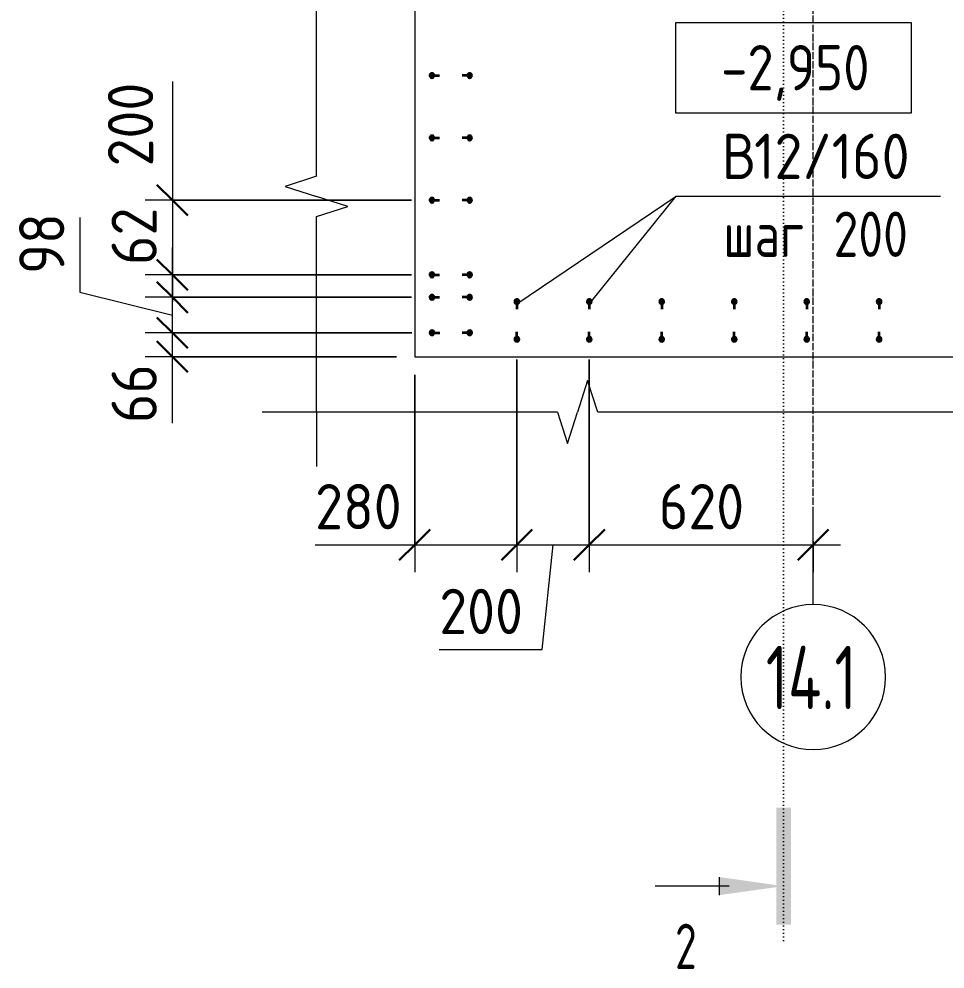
# Model space of a CAD drawing. Header units: millimetres. Extents: x -39709 to 12452, y -4989 to 80275.
# Drawn here: x -10276 to -7720, y 75360 to 77982 of the extents above; entities that cross this region are included whole.
import ezdxf

# ---------------------------------------------------------------- set-up
doc = ezdxf.new("R2010")
doc.units = ezdxf.units.MM
doc.linetypes.add('02 Штрихпунктирная _20 мм_', pattern=[25, 20, -2.5, 0, -2.5])
doc.linetypes.add('04 Пунктир 10мм', pattern=[10, 0, -10])
for name, color, linetype, lineweight in [('AA_Dim', 7, 'Continuous', 9), ('AA_Dim-50', 7, 'Continuous', 9), ('AA_Oformlenie', 7, 'Continuous', 9), ('AA_Razrez', 7, 'Continuous', 9), ('AA_Vinoska', 7, 'Continuous', 9), ('AA_Visotnaya otmetka', 7, 'Continuous', 9), ('KR_Armatura', 7, 'Continuous', 20), ('KR_Armatura_Tonkie', 7, 'Continuous', 20), ('KR_Fundament', 7, 'Continuous', 20), ('Оси', 7, 'Continuous', 9)]:
    doc.layers.add(name, color=color, linetype=linetype, lineweight=lineweight)
doc.styles.add('ISOCPEUR', font='isocpeur.TTF', dxfattribs={"width": 0.7, "height": 175})
doc.styles.add('ISOCPEUR_1', font='isocpeur.TTF', dxfattribs={"width": 0.85, "height": 125})
doc.styles.add('ISOCPEUR_3', font='isocpeur.TTF', dxfattribs={"width": 0.7, "height": 125})
doc.styles.add('ISOCPEUR_4', font='isocpeur.TTF', dxfattribs={"width": 0.9, "height": 125})
doc.styles.add('ISOCPEUR_5', font='isocpeur.TTF', dxfattribs={"width": 0.8, "height": 125})
doc.dimstyles.new('00_Точн_3_знака__прозр_', dxfattribs={"dimscale": 304.8, "dimtxt": 125.344371, "dimasz": 0.278871, "dimexe": 0.246063, "dimexo": 0.164042, "dimgap": 0.016404, "dimtad": 1, "dimdec": 3, "dimrnd": 0.001, "dimdsep": 46, "dimtxsty": 'ISOCPEUR_4', "dimblk1": 'OBLIQUE', "dimblk2": 'OBLIQUE', "dimsah": 1, "dimcen": 0.09, "dimdle": 0.246063, "dimazin": 0, "dimtfac": 1, "dimtdec": 4, "dimtix": 1, "dimtmove": 1, "dimatfit": 3, "dimfxl": 1, "dimtvp": 1, "dimtolj": 1, "dimtzin": 0, "dimlwd": 18, "dimlwe": 18, "dimarcsym": 2})
doc.dimstyles.new('05_Округл_50мм__непрозр_', dxfattribs={"dimscale": 304.8, "dimtxt": 125.344371, "dimasz": 0.278871, "dimexe": 0.246063, "dimexo": 0.164042, "dimgap": 0.049213, "dimtad": 1, "dimdec": 0, "dimrnd": 50, "dimdsep": 46, "dimtxsty": 'ISOCPEUR_4', "dimblk1": 'OBLIQUE', "dimblk2": 'OBLIQUE', "dimsah": 1, "dimcen": 0.09, "dimdle": 0.246063, "dimazin": 0, "dimtfac": 1, "dimtdec": 4, "dimtix": 1, "dimtmove": 1, "dimatfit": 3, "dimfxl": 1, "dimtvp": 1, "dimtfill": 1, "dimtolj": 1, "dimtzin": 0, "dimlwd": 18, "dimlwe": 18, "dimarcsym": 2})
doc.dimstyles.new('05_Округл_5мм__прозр_', dxfattribs={"dimscale": 304.8, "dimtxt": 125.344371, "dimasz": 0.278871, "dimexe": 0.246063, "dimexo": 0.164042, "dimgap": 0.016404, "dimtad": 1, "dimdec": 0, "dimrnd": 5, "dimdsep": 46, "dimtxsty": 'ISOCPEUR_4', "dimblk1": 'OBLIQUE', "dimblk2": 'OBLIQUE', "dimsah": 1, "dimcen": 0.09, "dimdle": 0.246063, "dimazin": 0, "dimtfac": 1, "dimtdec": 4, "dimtix": 1, "dimtmove": 1, "dimatfit": 3, "dimfxl": 1, "dimtvp": 1, "dimtolj": 1, "dimtzin": 0, "dimlwd": 18, "dimlwe": 18, "dimarcsym": 2})
doc.dimstyles.new('05_Округл_5мм__прозр__1', dxfattribs={"dimscale": 304.8, "dimtxt": 125.344371, "dimasz": 0.278871, "dimexe": 0.246063, "dimexo": 0.164042, "dimgap": 0.016404, "dimtad": 1, "dimdec": 0, "dimrnd": 5, "dimdsep": 46, "dimtxsty": 'ISOCPEUR_4', "dimblk1": 'OBLIQUE', "dimblk2": 'OBLIQUE', "dimsah": 1, "dimcen": 0.09, "dimdle": 0.246063, "dimazin": 0, "dimtfac": 1, "dimtdec": 4, "dimtix": 1, "dimtmove": 0, "dimatfit": 3, "dimfxl": 1, "dimtvp": 1, "dimtolj": 1, "dimtzin": 0, "dimlwd": 18, "dimlwe": 18, "dimarcsym": 2})

# ---------------------------------------------------------------- blocks, each defined once
blk = doc.blocks.new('265_Выпуск П одной длины _НесАрм_РабПлоск_ - В1 _d12_ t250-4071037-Схема расположения арматурных выпусков вундаментной плиты  в_о 14_1-К1')
at = {"layer": 'KR_Armatura_Tonkie', "lineweight": 35}
for points in [[(0, 0), (-1.5, 3.9), (-1.8, 4.2), (-4.4, 5.8), (-7.6, 5.8), (-10.2, 4.2), (-11.8, 1.6), (-12, 0), (-11.2, -3), (-9, -5.2), (-6, -6), (-3, -5.2), (-1.5, -3.8), (-0.2, -1.6)], [(103.8, 1.6), (103.2, 3), (101, 5.2), (98, 6), (95, 5.2), (92.8, 3), (92.2, 1.6), (92.2, -1.6), (93.7, -3.9), (95, -5.2), (98, -6), (99.6, -5.8), (102.2, -4.2), (103.8, -1.6)]]:
    blk.add_hatch(color=256, dxfattribs=at).paths.add_polyline_path(points)
at = {"layer": 'KR_Armatura'}
for centre in [(-6, 0), (98, 0)]:
    blk.add_circle(centre, 6, dxfattribs=at)
at = {"layer": 'KR_Armatura_Tonkie', "lineweight": 35}
for p, q in [((0, 0), (15, 0)), ((92, 0), (77, 0))]:
    blk.add_line(p, q, dxfattribs=at)
for centre, start, end in [((-6, 0), 360, 180), ((-6, 0), 180, 360), ((98, 0), 360, 180), ((98, 0), 180, 360)]:
    blk.add_arc(centre, 6, start, end, dxfattribs=at)
blk = doc.blocks.new('265_Выпуск П одной длины _НесАрм_РабПлоск_ - В1 _d12_ t250-V2-Схема расположения арматурных выпусков вундаментной плиты  в_о 14_1-К1')
at = {"layer": 'KR_Armatura_Tonkie', "lineweight": 35}
for points in [[(-6, 6), (-9, 5.2), (-10.2, 4.2), (-11.8, 1.6), (-12, 0), (-11.2, -3), (-9, -5.2), (-6, -6), (-2.3, -4.7), (-1.8, -4.2), (-0.2, -1.6), (0, 0), (-0.8, 3), (-2.3, 4.6), (-4.4, 5.8)], [(98, 6), (95, 5.2), (92.8, 3), (92.2, 1.6), (92.2, -1.6), (92.8, -3), (95, -5.2), (98, -6), (99.6, -5.8), (102.2, -4.2), (103.8, -1.6), (103.8, 1.6), (103.2, 3), (101, 5.2), (99.6, 5.8)]]:
    blk.add_hatch(color=256, dxfattribs=at).paths.add_polyline_path(points)
at = {"layer": 'KR_Armatura'}
for centre in [(-6, 0), (98, 0)]:
    blk.add_circle(centre, 6, dxfattribs=at)
at = {"layer": 'KR_Armatura_Tonkie', "lineweight": 35}
for p, q in [((0, 0), (15, 0)), ((92, 0), (77, 0))]:
    blk.add_line(p, q, dxfattribs=at)
for centre, start, end in [((-6, 0), 360, 180), ((-6, 0), 180, 360), ((98, 0), 360, 180), ((98, 0), 180, 360)]:
    blk.add_arc(centre, 6, start, end, dxfattribs=at)
blk = doc.blocks.new('011_Прямоугольник обрыва _ЭлУзла_ - 011_Прямоугольник обрыва _ЭлУзла_-4164716-Схема расположения арматурных выпусков вундаментной плиты  в_о 14_1-К1')
at = {"layer": 'AA_Oformlenie'}
for p, q in [((0, -538.1), (0, 0)), ((0, 0), (665.3, 0)), ((776.6, 0), (2105.8, 0)), ((2217.1, 0), (2881.1, 0)), ((2881.1, 0), (2881.1, -538.1)), ((0, -1726.9), (0, -649.4)), ((2881.1, -649.4), (2881.1, -1726.9)), ((0, -2377.6), (0, -1838.2)), ((2881.1, -1838.2), (2881.1, -2377.6)), ((665.3, -2377.6), (0, -2377.6)), ((2105.8, -2377.6), (776.6, -2377.6)), ((2881.1, -2377.6), (2217.1, -2377.6))]:
    blk.add_line(p, q, dxfattribs=at)
blk = doc.blocks.new('Ось сетки - d_4мм-2765513-Схема расположения арматурных выпусков вундаментной плиты  в_о 14_1-К1')
at = {"layer": 'Оси'}
for start, end in [(360, 180), (360, 180), (180, 360), (180, 360)]:
    blk.add_arc((0, 0), 4, start, end, dxfattribs=at)
blk = doc.blocks.new('Разрез - Номер узла_ сзади-394133-Схема расположения арматурных выпусков вундаментной плиты  в_о 14_1-К1')
at = {"layer": 'AA_Razrez'}
for points in [[(7.329, 0.404), (7.329, -0.394), (0.873, -0.394), (0.873, 0.404)], [(3.497, -3.533), (2.503, -3.533), (3, 0)]]:
    blk.add_hatch(color=256, dxfattribs=at).paths.add_polyline_path(points)
for p, q in [((3, -3), (3, -7.096)), ((2.503, -3.533), (3.497, -3.533))]:
    blk.add_line(p, q, dxfattribs=at)
blk = doc.blocks.new('Высотные отметки - Рамка вверх-400294-Схема расположения арматурных выпусков вундаментной плиты  в_о 14_1-К1')
at = {"layer": 'AA_Vinoska'}
for p, q in [((-13, 0), (-13, 5)), ((-13, 5), (0, 5)), ((0, 5), (0, 0)), ((0, 0), (-13, 0))]:
    blk.add_line(p, q, dxfattribs=at)
blk = doc.blocks.new('DIMBLOCK44-Схема расположения арматурных выпусков вундаментной плиты  в_о 14_1-К1')
at = {"layer": 'AA_Dim-50', "lineweight": 30}
for p, q in [((-9852.9, 77116), (-9895.4, 77158.5)), ((-9852.9, 77116), (-9810.4, 77073.5)), ((-9852.9, 77050), (-9895.4, 77092.5)), ((-9852.9, 77050), (-9810.4, 77007.5))]:
    blk.add_line(p, q, dxfattribs=at)
at = {"layer": 'AA_Dim-50', "lineweight": 18}
for p, q in [((-9191.9, 77116), (-9927.9, 77116)), ((-9852.9, 76975), (-9852.9, 77116)), ((-9852.9, 77116), (-9191.9, 77116)), ((-9852.9, 77072.8), (-9852.9, 77083)), ((-9852.9, 76866.7), (-9852.9, 77072.8)), ((-9233.9, 77050), (-9927.9, 77050)), ((-9852.9, 77050), (-9233.9, 77050))]:
    blk.add_line(p, q, dxfattribs=at)
at = {"layer": 'AA_Dim-50', "color": 0, "lineweight": 18, "insert": (-10020.8, 76866.7), "char_height": 125, "width": 187.307, "attachment_point": 1, "rotation": 90, "line_spacing_factor": 1.135194, "style": 'ISOCPEUR_4'}
blk.add_mtext('66', dxfattribs=at)
blk = doc.blocks.new('_Oblique')
at = {"color": 0, "linetype": 'ByBlock', "lineweight": -2}
blk.add_line((-0.5, -0.5), (0.5, 0.5), dxfattribs=at)
blk = doc.blocks.new('DIMBLOCK45-Схема расположения арматурных выпусков вундаментной плиты  в_о 14_1-К1')
at = {"layer": 'AA_Dim-50', "lineweight": 18}
for p, q in [((-10107.9, 77434.3), (-10107.9, 77228.2)), ((-10107.9, 77228.2), (-9852.9, 77165)), ((-9192.3, 77214), (-9927.9, 77214)), ((-9852.9, 77116), (-9852.9, 77214)), ((-9852.9, 77214), (-9192.3, 77214)), ((-9191.9, 77116), (-9927.9, 77116)), ((-9852.9, 77116), (-9191.9, 77116))]:
    blk.add_line(p, q, dxfattribs=at)
at = {"layer": 'AA_Dim-50', "lineweight": 30}
for p, q in [((-9852.9, 77214), (-9895.4, 77256.5)), ((-9852.9, 77214), (-9810.4, 77171.5)), ((-9852.9, 77116), (-9895.4, 77158.5)), ((-9852.9, 77116), (-9810.4, 77073.5))]:
    blk.add_line(p, q, dxfattribs=at)
at = {"layer": 'AA_Dim-50', "color": 0, "lineweight": 18, "insert": (-10275.8, 77278.2), "char_height": 125, "width": 187.307, "attachment_point": 1, "rotation": 90, "line_spacing_factor": 1.135194, "style": 'ISOCPEUR_4'}
blk.add_mtext('98', dxfattribs=at)
blk = doc.blocks.new('DIMBLOCK46-Схема расположения арматурных выпусков вундаментной плиты  в_о 14_1-К1')
at = {"layer": 'AA_Dim-50', "lineweight": 18}
for p, q in [((-9852.9, 77459.2), (-9852.9, 77253.1)), ((-9852.9, 77214), (-9852.9, 77351)), ((-9192.3, 77276), (-9927.9, 77276)), ((-9852.9, 77276), (-9192.3, 77276)), ((-9852.9, 77253.1), (-9852.9, 77245)), ((-9192.3, 77214), (-9927.9, 77214)), ((-9852.9, 77214), (-9192.3, 77214))]:
    blk.add_line(p, q, dxfattribs=at)
at = {"layer": 'AA_Dim-50', "lineweight": 30}
for p, q in [((-9852.9, 77276), (-9895.4, 77318.5)), ((-9852.9, 77276), (-9810.4, 77233.5)), ((-9852.9, 77214), (-9895.4, 77256.5)), ((-9852.9, 77214), (-9810.4, 77171.5))]:
    blk.add_line(p, q, dxfattribs=at)
at = {"layer": 'AA_Dim-50', "color": 0, "lineweight": 18, "insert": (-10020.8, 77303.1), "char_height": 125, "width": 187.307, "attachment_point": 1, "rotation": 90, "line_spacing_factor": 1.135194, "style": 'ISOCPEUR_4'}
blk.add_mtext('62', dxfattribs=at)
blk = doc.blocks.new('DIMBLOCK47-Схема расположения арматурных выпусков вундаментной плиты  в_о 14_1-К1')
at = {"layer": 'AA_Dim-50', "lineweight": 18}
for p, q in [((-9852.9, 77809.5), (-9852.9, 77525.3)), ((-9852.9, 77557), (-9852.9, 77201)), ((-9852.9, 77525.3), (-9852.9, 77379)), ((-9192.3, 77482), (-9927.9, 77482)), ((-9852.9, 77482), (-9192.3, 77482)), ((-9192.3, 77276), (-9927.9, 77276)), ((-9852.9, 77276), (-9192.3, 77276))]:
    blk.add_line(p, q, dxfattribs=at)
at = {"layer": 'AA_Dim-50', "lineweight": 30}
for p, q in [((-9852.9, 77482), (-9895.4, 77524.5)), ((-9852.9, 77482), (-9810.4, 77439.5)), ((-9852.9, 77276), (-9895.4, 77318.5)), ((-9852.9, 77276), (-9810.4, 77233.5))]:
    blk.add_line(p, q, dxfattribs=at)
at = {"layer": 'AA_Dim-50', "color": 0, "lineweight": 18, "insert": (-10030.8, 77575.3), "char_height": 125, "width": 280.961, "attachment_point": 1, "rotation": 90, "line_spacing_factor": 1.135194, "style": 'ISOCPEUR_4', "bg_fill": 3, "box_fill_scale": 1.25, "bg_fill_color": 256, "bg_fill_true_color": 13158600, "bg_fill_transparency": 0}
blk.add_mtext('200', dxfattribs=at)
blk = doc.blocks.new('DIMBLOCK48-Схема расположения арматурных выпусков вундаментной плиты  в_о 14_1-К1')
at = {"layer": 'AA_Dim-50', "lineweight": 18}
for p, q in [((-8901.9, 77042), (-8901.9, 76455.8)), ((-8901.9, 76530.8), (-8901.9, 77042)), ((-9183.9, 77000), (-9183.9, 76455.8)), ((-9183.9, 76530.8), (-9183.9, 77000)), ((-9458.8, 76530.8), (-9174.6, 76530.8)), ((-9258.9, 76530.8), (-8901.9, 76530.8)), ((-9174.6, 76530.8), (-9042.9, 76530.8))]:
    blk.add_line(p, q, dxfattribs=at)
at = {"layer": 'AA_Dim-50', "lineweight": 30}
for p, q in [((-9183.9, 76530.8), (-9141.4, 76573.3)), ((-8901.9, 76530.8), (-8859.4, 76573.3)), ((-9183.9, 76530.8), (-9226.4, 76488.3)), ((-8901.9, 76530.8), (-8944.4, 76488.3))]:
    blk.add_line(p, q, dxfattribs=at)
at = {"layer": 'AA_Dim-50', "color": 0, "lineweight": 18, "insert": (-9458.8, 76698.7), "char_height": 125, "width": 280.961, "attachment_point": 1, "line_spacing_factor": 1.135194, "style": 'ISOCPEUR_4'}
blk.add_mtext('280', dxfattribs=at)
blk = doc.blocks.new('DIMBLOCK49-Схема расположения арматурных выпусков вундаментной плиты  в_о 14_1-К1')
at = {"layer": 'AA_Dim-50', "lineweight": 18}
for p, q in [((-8901.9, 77042), (-8901.9, 76455.8)), ((-8901.9, 76530.8), (-8901.9, 77042)), ((-8701.9, 77042), (-8701.9, 76455.8)), ((-8701.9, 76530.8), (-8701.9, 77042)), ((-8901.9, 76530.8), (-8701.9, 76530.8)), ((-8831.9, 76241.7), (-8801.9, 76530.8)), ((-9116.1, 76241.7), (-8831.9, 76241.7))]:
    blk.add_line(p, q, dxfattribs=at)
at = {"layer": 'AA_Dim-50', "lineweight": 30}
for p, q in [((-8901.9, 76530.8), (-8859.4, 76573.3)), ((-8701.9, 76530.8), (-8659.4, 76573.3)), ((-8901.9, 76530.8), (-8944.4, 76488.3)), ((-8701.9, 76530.8), (-8744.4, 76488.3))]:
    blk.add_line(p, q, dxfattribs=at)
at = {"layer": 'AA_Dim-50', "color": 0, "lineweight": 18, "insert": (-9116.1, 76409.5), "char_height": 125, "width": 280.961, "attachment_point": 1, "line_spacing_factor": 1.135194, "style": 'ISOCPEUR_4'}
blk.add_mtext('200', dxfattribs=at)
blk = doc.blocks.new('DIMBLOCK50-Схема расположения арматурных выпусков вундаментной плиты  в_о 14_1-К1')
at = {"layer": 'AA_Dim-50', "lineweight": 18}
for p, q in [((-8701.9, 77042), (-8701.9, 76455.8)), ((-8701.9, 76530.8), (-8701.9, 77042)), ((-8083.9, 76540.9), (-8083.9, 76455.8)), ((-8083.9, 76530.8), (-8083.9, 76540.9)), ((-8701.9, 76530.8), (-8008.9, 76530.8))]:
    blk.add_line(p, q, dxfattribs=at)
at = {"layer": 'AA_Dim-50', "lineweight": 30}
for p, q in [((-8701.9, 76530.8), (-8659.4, 76573.3)), ((-8083.9, 76530.8), (-8041.4, 76573.3)), ((-8701.9, 76530.8), (-8744.4, 76488.3)), ((-8083.9, 76530.8), (-8126.4, 76488.3))]:
    blk.add_line(p, q, dxfattribs=at)
at = {"layer": 'AA_Dim-50', "color": 0, "lineweight": 18, "insert": (-8510, 76698.7), "char_height": 125, "width": 280.961, "attachment_point": 1, "line_spacing_factor": 1.135194, "style": 'ISOCPEUR_4'}
blk.add_mtext('620', dxfattribs=at)
blk = doc.blocks.new('042_М_Арматуры - Диам длина поз _ Комментарий-3662934-Схема расположения арматурных выпусков вундаментной плиты  в_о 14_1-К1')
at = {"layer": 'AA_Vinoska'}
blk.add_line((-7, 0), (7, 0), dxfattribs=at)

msp = doc.modelspace()

# ---------------------------------------------------------------- linework, layer by layer
at = {"layer": 'AA_Razrez', "linetype": '04 Пунктир 10мм'}
msp.add_line((-8165.7131, 75438.8868), (-8165.7131, 79935.3109), dxfattribs=at)
at = {"layer": 'AA_Vinoska'}
for p, q in [((-9455.0214, 77548.0615), (-9541.6715, 77519.9071)), ((-9541.6715, 77519.9071), (-9455.0214, 77491.7528)), ((-9368.4189, 77464.2528), (-9455.0214, 77491.7528)), ((-8902.3035, 77195.5609), (-8461.7504, 77492.9343)), ((-8695.2435, 77204.372), (-8461.7504, 77492.9343)), ((-8461.7504, 77492.9343), (-8432.338, 77492.9343)), ((-8461.7504, 77492.9343), (-8432.338, 77492.9343)), ((-9455.0214, 77436.7528), (-9368.4189, 77464.2528)), ((-8706.5906, 76984.0018), (-8734.7449, 76897.3516)), ((-8678.4362, 76897.3516), (-8706.5906, 76984.0018)), ((-9455.0214, 76897.3516), (-9605.0214, 76897.3516)), ((-9455.0214, 76897.3516), (-9455.0214, 76747.3516)), ((-8789.7449, 76897.3516), (-8762.2449, 76810.7491)), ((-8762.2449, 76810.7491), (-8734.7449, 76897.3516))]:
    msp.add_line(p, q, dxfattribs=at)
at = {"layer": 'AA_Visotnaya otmetka'}
msp.add_line((-7813.0784, 77722.3639), (-7813.0784, 77722.3639), dxfattribs=at)
msp.add_line((-7813.0784, 77722.3639), (-7813.0784, 77722.3639), dxfattribs=at)
at = {"layer": 'KR_Fundament'}
for p, q in [((-9183.9154, 78774.9563), (-9183.9154, 77049.9563)), ((-9183.9154, 77049.9563), (-6983.9154, 77049.9563))]:
    msp.add_line(p, q, dxfattribs=at)
at = {"layer": 'Оси', "linetype": '02 Штрихпунктирная _20 мм_'}
msp.add_line((-8083.9154, 76615.8579), (-8083.9154, 79184.9563), dxfattribs=at)
at = {"layer": 'Оси'}
msp.add_line((-8083.9154, 76365.8579), (-8083.9154, 76615.8579), dxfattribs=at)

# ---------------------------------------------------------------- block references
at = {"layer": 'AA_Oformlenie'}
msp.add_blockref('011_Прямоугольник обрыва _ЭлУзла_ - 011_Прямоугольник обрыва _ЭлУзла_-4164716-Схема расположения арматурных выпусков вундаментной плиты  в_о 14_1-К1', (-9455.0214, 79274.9563), dxfattribs=at)
at = {"layer": 'AA_Razrez', "extrusion": (0, 0, -1), "xscale": 49.99999999999998, "yscale": 49.99999999999998, "zscale": 49.99999999999998, "rotation": 90.00000000000001}
msp.add_blockref('Разрез - Номер узла_ сзади-394133-Схема расположения арматурных выпусков вундаментной плиты  в_о 14_1-К1', (8165.7131, 75438.8868), dxfattribs=at)
at = {"layer": 'AA_Vinoska', "xscale": 49.99999999999998, "yscale": 49.99999999999998, "zscale": 49.99999999999998}
for name, p in [('Высотные отметки - Рамка вверх-400294-Схема расположения арматурных выпусков вундаментной плиты  в_о 14_1-К1', (-7813.0784, 77722.3639)), ('042_М_Арматуры - Диам длина поз _ Комментарий-3662934-Схема расположения арматурных выпусков вундаментной плиты  в_о 14_1-К1', (-8082.338, 77492.9343)), ('042_М_Арматуры - Диам длина поз _ Комментарий-3662934-Схема расположения арматурных выпусков вундаментной плиты  в_о 14_1-К1', (-8082.338, 77492.9343))]:
    msp.add_blockref(name, p, dxfattribs=at)
at = {"layer": 'KR_Armatura_Tonkie', "lineweight": 35}
for name, p, rotation in [('265_Выпуск П одной длины _НесАрм_РабПлоск_ - В1 _d12_ t250-V2-Схема расположения арматурных выпусков вундаментной плиты  в_о 14_1-К1', (-9038.3111, 77825.9563), 180), ('265_Выпуск П одной длины _НесАрм_РабПлоск_ - В1 _d12_ t250-V2-Схема расположения арматурных выпусков вундаментной плиты  в_о 14_1-К1', (-9038.3111, 77653.9563), 180), ('265_Выпуск П одной длины _НесАрм_РабПлоск_ - В1 _d12_ t250-V2-Схема расположения арматурных выпусков вундаментной плиты  в_о 14_1-К1', (-9038.3111, 77481.9563), 180), ('265_Выпуск П одной длины _НесАрм_РабПлоск_ - В1 _d12_ t250-V2-Схема расположения арматурных выпусков вундаментной плиты  в_о 14_1-К1', (-9038.3111, 77275.9563), 180), ('265_Выпуск П одной длины _НесАрм_РабПлоск_ - В1 _d12_ t250-V2-Схема расположения арматурных выпусков вундаментной плиты  в_о 14_1-К1', (-9038.3111, 77213.9563), 180), ('265_Выпуск П одной длины _НесАрм_РабПлоск_ - В1 _d12_ t250-4071037-Схема расположения арматурных выпусков вундаментной плиты  в_о 14_1-К1', (-8901.9154, 77195.9563), 270), ('265_Выпуск П одной длины _НесАрм_РабПлоск_ - В1 _d12_ t250-4071037-Схема расположения арматурных выпусков вундаментной плиты  в_о 14_1-К1', (-8701.9154, 77195.9563), 270), ('265_Выпуск П одной длины _НесАрм_РабПлоск_ - В1 _d12_ t250-4071037-Схема расположения арматурных выпусков вундаментной плиты  в_о 14_1-К1', (-8501.9154, 77195.9563), 270), ('265_Выпуск П одной длины _НесАрм_РабПлоск_ - В1 _d12_ t250-4071037-Схема расположения арматурных выпусков вундаментной плиты  в_о 14_1-К1', (-8301.9154, 77195.9563), 270), ('265_Выпуск П одной длины _НесАрм_РабПлоск_ - В1 _d12_ t250-4071037-Схема расположения арматурных выпусков вундаментной плиты  в_о 14_1-К1', (-8101.9154, 77195.9563), 270), ('265_Выпуск П одной длины _НесАрм_РабПлоск_ - В1 _d12_ t250-4071037-Схема расположения арматурных выпусков вундаментной плиты  в_о 14_1-К1', (-7901.9154, 77195.9563), 270), ('265_Выпуск П одной длины _НесАрм_РабПлоск_ - В1 _d12_ t250-4071037-Схема расположения арматурных выпусков вундаментной плиты  в_о 14_1-К1', (-7901.9154, 77195.9563), 270), ('265_Выпуск П одной длины _НесАрм_РабПлоск_ - В1 _d12_ t250-V2-Схема расположения арматурных выпусков вундаментной плиты  в_о 14_1-К1', (-9037.9154, 77115.9563), 180)]:
    msp.add_blockref(name, p, dxfattribs=dict(at, rotation=rotation))
at = {"layer": 'Оси', "xscale": 49.99999999999998, "yscale": 49.99999999999998, "zscale": 49.99999999999998}
msp.add_blockref('Ось сетки - d_4мм-2765513-Схема расположения арматурных выпусков вундаментной плиты  в_о 14_1-К1', (-8083.9154, 76165.8579), dxfattribs=at)

# ---------------------------------------------------------------- texts
at = {"layer": 'AA_Razrez', "insert": (-8465.1695, 75485.1249), "char_height": 125, "width": 75.759469, "attachment_point": 1, "style": 'ISOCPEUR_3'}
msp.add_mtext('\\fISOCPEUR|b0|i0|c204|p34|;\\W.7;2', dxfattribs=at)
at = {"layer": 'AA_Vinoska', "char_height": 125, "attachment_point": 1}
for s, insert, width, style in [('\\fISOCPEUR|b0|i0|c204|p34|;\\W.9;В', (-8336.331, 77665.4467), 108.227812, 'ISOCPEUR_4'), ('\\fISOCPEUR|b0|i0|c204|p34|;\\W.9;В', (-8336.331, 77665.4467), 108.227812, 'ISOCPEUR_4'), ('12/160', (-8247.0341, 77665.4467), 526.708687, 'ISOCPEUR_4'), ('12/160', (-8247.0341, 77665.4467), 526.708687, 'ISOCPEUR_4'), (' 200', (-8091.4852, 77450.4941), 333.502, 'ISOCPEUR_5'), ('шаг', (-8332.256, 77450.4941), 291.81425, 'ISOCPEUR_5')]:
    msp.add_mtext(s, dxfattribs=dict(at, insert=insert, width=width, style=style))
at = {"layer": 'AA_Visotnaya otmetka', "insert": (-8337.9945, 77910.2037), "char_height": 125, "width": 479.798668, "attachment_point": 1, "line_spacing_factor": 1.135194, "style": 'ISOCPEUR_1'}
msp.add_mtext('-2,950', dxfattribs=at)
at = {"layer": 'Оси', "insert": (-8214.7057, 76252.0882), "char_height": 175, "width": 317.067406, "attachment_point": 1, "style": 'ISOCPEUR'}
msp.add_mtext('14.1', dxfattribs=at)

# ---------------------------------------------------------------- dimensions: what is measured, and where the dimension line sits
at = {"layer": 'AA_Dim', "lineweight": 18}
for base, p1, p2, override, picture, middle in [((-9852.9188, 77275.9563), (-9142.3111, 77213.9563), (-9142.3111, 77275.9563), {"dimpost": '<>', "dimfxl": 62}, 'DIMBLOCK46-Схема расположения арматурных выпусков вундаментной плиты  в_о 14_1-К1', (-9937.4253, 77396.7527)), ((-9852.9188, 77213.9563), (-9141.9154, 77115.9563), (-9142.3111, 77213.9563), {"dimpost": '<>', "dimfxl": 98.000799}, 'DIMBLOCK45-Схема расположения арматурных выпусков вундаментной плиты  в_о 14_1-К1', (-10192.4253, 77371.8152)), ((-9852.9188, 77115.9563), (-9183.9154, 77049.9563), (-9141.9154, 77115.9563), {"dimpost": '<>', "dimfxl": 78.230429}, 'DIMBLOCK44-Схема расположения арматурных выпусков вундаментной плиты  в_о 14_1-К1', (-9937.4253, 76960.3777))]:
    dim = msp.add_linear_dim(base=base, p1=p1, p2=p2, angle=90, dimstyle='00_Точн_3_знака__прозр_', override=override, dxfattribs=at)
    dim.commit()
    dim.dimension.update_dxf_attribs({"geometry": picture, "text_midpoint": middle, "dimtype": 160, "text_rotation": 90})
for base, p1, p2, override, picture, middle in [((-8901.9154, 76530.8132), (-9183.9154, 77049.9563), (-8901.9154, 77091.9563), {"dimpost": '<>', "dimfxl": 285.110505}, 'DIMBLOCK48-Схема расположения арматурных выпусков вундаментной плиты  в_о 14_1-К1', (-9318.2833, 76615.3197)), ((-8701.9154, 76530.8132), (-8901.9154, 77091.9563), (-8701.9154, 77091.9563), {"dimpost": '<>', "dimfxl": 200}, 'DIMBLOCK49-Схема расположения арматурных выпусков вундаментной плиты  в_о 14_1-К1', (-8975.5758, 76326.163))]:
    dim = msp.add_linear_dim(base=base, p1=p1, p2=p2, dimstyle='05_Округл_5мм__прозр_', override=override, dxfattribs=at)
    dim.commit()
    dim.dimension.update_dxf_attribs({"geometry": picture, "text_midpoint": middle, "dimtype": 160})
dim = msp.add_linear_dim(base=(-8083.9154, 76530.8132), p1=(-8701.9154, 77091.9563), p2=(-8083.9154, 76590.9173), dimstyle='05_Округл_5мм__прозр__1', override={"dimpost": '<>', "dimfxl": 795.59038}, dxfattribs=at)
dim.commit()
dim.dimension.update_dxf_attribs({"geometry": 'DIMBLOCK50-Схема расположения арматурных выпусков вундаментной плиты  в_о 14_1-К1', "text_midpoint": (-8392.9154, 76598.3132)})

# ---------------------------------------------------------------- next in the draw order: dimensions: what is measured, and where the dimension line sits
dim = msp.add_linear_dim(base=(-9852.9188, 77275.9563), p1=(-9142.3111, 77481.9563), p2=(-9142.3111, 77275.9563), angle=90, dimstyle='05_Округл_50мм__непрозр_', override={"dimpost": '<>', "dimfxl": 206}, dxfattribs=at)
dim.commit()
dim.dimension.update_dxf_attribs({"geometry": 'DIMBLOCK47-Схема расположения арматурных выпусков вундаментной плиты  в_о 14_1-К1', "text_midpoint": (-9947.4253, 77715.8285), "dimtype": 160, "text_rotation": 90})

doc.saveas('drawing.dxf')
